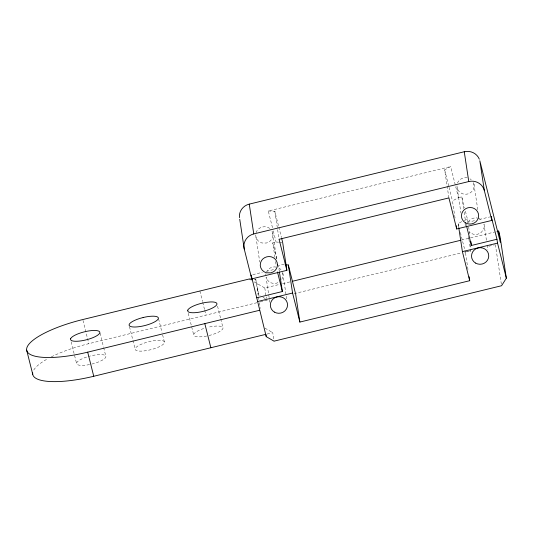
<?xml version="1.0" encoding="UTF-8"?>
<svg xmlns="http://www.w3.org/2000/svg" width="533" height="533" viewBox="0 0 533 533"><rect width="100%" height="100%" fill="white"/><g stroke="black" fill="none" stroke-linecap="round" stroke-linejoin="round"><path stroke-width="0.4" stroke-dasharray="2.67 2" d="M89.557 364.565A15.071 4.104 -14.1 0 1 87.299 364.958L85.14 365.232A15.071 4.104 -14.1 0 1 76.599 363.546L76.685 362.866A15.071 4.104 -14.1 0 1 87.592 356.737M206.677 336.03A15.071 4.104 -14.1 0 1 204.419 336.43L202.26 336.696A15.071 4.104 -14.1 0 1 193.719 335.017L193.805 334.331A15.071 4.104 -14.1 0 1 204.712 328.201M281.77 279.432L282.683 277.446A8.615 8.288 -8.6 0 0 281.984 271.144M448.906 197.91L444.655 169.847L450.665 166.576L458.467 197.636L452.457 200.914L455.129 218.55M458.64 226.798L458.153 223.594L463.497 220.682M468.001 269.478L465.456 252.642L468.121 251.183M272.496 227.731L268.292 211.001L450.665 166.576M274.961 257.486L272.749 242.881L276.094 242.069L278.546 242.149M458.467 197.636L461.818 196.824L464.563 207.77M464.163 220.316L467.514 219.503L465.349 210.895M252.755 274.675L262.329 272.343M266.313 271.37L273.489 269.625M467.341 222.401L475.309 220.455M479.3 219.483L489.667 216.958M254.168 281.87L264.794 288.007L279.352 284.455M282.59 283.669L289.872 281.897M461.398 240.11L494.571 232.028M51.375 356.844A60.289 16.416 -14.1 0 1 88.811 343.672L256.866 302.731M260.104 301.945L267.379 300.166M294.056 293.67L461.411 252.902M464.649 252.109L467.075 251.523M467.881 251.323L471.112 250.537M488.901 246.199L494.557 244.827M267.126 334.031L272.756 332.665L274.042 341.16M268.292 211.001L274.828 211.221L278.632 226.352M279.365 242.175L281.817 242.255M284.242 264.828L281.79 264.748L278.446 265.561L279.305 271.237M254.121 279.165L255.753 279.225L257.006 283.503L258.712 294.796L260.131 295.615M276.121 267.106L274.648 266.9A8.615 8.288 -8.6 0 0 267.086 270.944M249.217 279.006L251.336 280.231M262.962 297.254L266.5 299.299M264.968 328.161L272.756 332.665M208.976 335.524A15.071 4.104 -14.1 0 0 223.001 327.882L222.721 327.289A15.071 4.104 -14.1 0 0 216.465 326.056L214.459 326.196A15.071 4.104 -14.1 0 0 207.743 327.375M164.437 342.146L164.164 341.553A15.071 4.104 -14.1 0 0 149.18 341.64L146.901 342.246A15.071 4.104 -14.1 0 0 135.155 348.948A15.071 4.104 -14.1 0 0 145.862 350.694L148.121 350.301A15.071 4.104 -14.1 0 0 164.437 342.146L162.219 333.305M91.856 364.059A15.071 4.104 -14.1 0 0 105.88 356.417L105.601 355.824A15.071 4.104 -14.1 0 0 99.345 354.585L97.332 354.731A15.071 4.104 -14.1 0 0 88.338 356.517M465.742 222.787L466.335 225.133M464.976 223.54L465.582 225.965M468.221 236.452L469.033 239.683M470.246 244.527L471.465 249.364M444.655 169.847L448.859 186.577M449.059 187.369L452.457 200.914M458.153 223.594L458.966 226.818M460.385 232.468L465.456 252.642M278.832 227.151L281.431 237.505M273.296 230.916L276.094 242.069M272.749 242.881L276.874 259.305M257.199 288.773L258.712 294.796M217.551 306.182L220.575 318.234M220.782 319.04L223.001 327.882M199.875 291.025L202.5 301.471M202.707 302.278L204.519 309.513M204.725 310.313L205.931 315.136M188.269 313.311L193.719 335.017M158.581 318.841L162.019 332.505M129.506 326.776L132.737 339.634M132.937 340.44L135.162 349.282M100.024 333.105L103.455 346.77M103.655 347.576L105.88 356.417M82.961 320.36L88.811 343.672M71.149 341.846L76.599 363.546M495.37 244.627L501.34 284.082M486.429 240.243L483.991 224.133A8.615 8.288 -8.6 0 1 483.877 228.424L481.559 232.115L479.74 233.407A8.615 8.288 -8.6 0 1 469.393 231.962M487.162 245.08L487.888 249.91M473.897 183.945L477.921 210.528M467.514 219.503L468.001 222.747M468.614 226.805L469.846 234.92M468.967 239.49L470.306 248.358M470.432 249.158L471.039 253.188M457.161 188.022L460.945 212.993M274.828 211.221L279.079 239.284M282.796 273.156L286.694 298.933M272.696 232.961L276.72 259.544M275.574 261.543L276.187 265.601M269.838 302.198L266.06 277.227A8.615 8.288 -8.6 0 0 278.539 282.43M264.794 288.007L266.014 296.068M266.134 296.881L266.38 298.493M255.967 237.038L259.744 262.009M255.753 279.225L258.312 296.148M258.438 296.968L258.811 299.426M259.305 302.704L260.177 308.44M461.818 196.824L463.657 208.996M464.15 212.241L465.496 221.162M473.417 182.579A8.615 8.288 -8.6 0 1 467.548 194.025L465.316 194.279A8.615 8.288 -8.6 0 1 456.928 185.87M457.521 183.046A8.615 8.288 -8.6 0 1 458.187 181.74L459.599 180.041A8.615 8.288 -8.6 0 1 467.234 177.835M470.019 178.861A8.615 8.288 -8.6 0 1 471.225 179.708M255.727 234.886A8.615 8.288 -8.6 0 0 261.896 242.981L266.353 243.035L268.445 242.235A8.615 8.288 -8.6 0 0 272.59 237.252L272.936 235.113A8.615 8.288 -8.6 0 0 270.571 229.217M256.08 232.748A8.615 8.288 -8.6 0 1 256.986 230.756C259.038 227.578 263.122 226.059 266.767 227.018A8.615 8.288 -8.6 0 1 270.031 228.724M265.827 275.075A8.615 8.288 -8.6 0 1 265.994 273.636M278.919 268.066A8.615 8.288 -8.6 0 1 281.604 270.531M468.28 221.935A8.615 8.288 -8.6 0 1 473.604 218.137L475.836 217.884A8.615 8.288 -8.6 0 1 477.328 218.03M478.054 218.197A8.615 8.288 -8.6 0 1 481.859 220.389M33.759 370.035A60.289 16.416 -14.1 0 1 48.13 358.536"/><path stroke-width="0.8" d="M496.996 231.435L498.615 231.042L500.127 237.072L506.35 278.173L501.593 285.728L274.042 341.16L266.253 336.663L251.163 275.061L251.743 278.906L286.881 270.344L282.637 242.282L281.631 238.304M239.444 217.644A12.919 12.426 -8.6 0 1 249.251 204.126L464.256 151.752A12.919 12.426 -8.6 0 1 479.327 159.2M251.743 278.906L244.247 249.051A12.919 12.426 -8.6 0 1 253.768 233.934L468.767 181.553A12.919 12.426 -8.6 0 1 484.344 190.554L491.839 220.415L456.708 228.97L448.906 197.91L279.079 239.284L286.881 270.344M292.297 281.304L460.585 240.303M256.859 297.74L282.377 291.524L279.425 272.05M466.528 225.912L471.439 245.466L496.956 239.25L491.259 216.571L491.839 220.415M257.439 301.585L292.577 293.023L288.333 264.961L285.881 264.881M292.577 293.023L299.872 322.072L469.7 280.704L462.404 251.649L497.536 243.095L496.956 239.25M32.72 374.239L26.663 350.121A60.289 16.416 -14.1 0 0 87.692 352.16L259.618 310.273M32.706 372.913A60.289 16.416 -14.1 0 0 93.748 376.271L265.521 334.424M252.482 279.112L249.217 279.006L82.755 319.553A60.289 16.416 -14.1 0 0 26.663 350.121M497.536 243.095L506.35 278.173M288.333 264.961L295.628 294.016L299.872 322.072M277.466 271.977L282.377 291.524M204.812 323.624L210.868 347.743M87.692 352.16L93.748 376.271M498.615 231.042L500.327 242.335L479.833 160.746L484.344 190.554M464.256 151.752L468.767 181.553M470.826 241.409L471.439 245.466M469.093 276.694L469.7 280.704M458.76 227.598L462.404 251.649M456.221 225.765L456.708 228.97M249.251 204.126L253.768 233.934M265.9 334.344L266.253 336.663M239.737 219.243L244.247 249.051M70.623 338.755L70.543 339.434A15.071 4.104 -14.1 0 0 79.084 341.12L81.243 340.847A15.071 4.104 -14.1 0 0 99.824 332.299L99.544 331.706A15.071 4.104 -14.1 0 0 93.288 330.473L91.276 330.62A15.071 4.104 -14.1 0 0 70.623 338.755M187.749 310.219L187.936 311.492L188.569 311.985A15.071 4.104 -14.1 0 0 196.204 312.585L198.363 312.311A15.071 4.104 -14.1 0 0 216.944 303.77L216.665 303.177A15.071 4.104 -14.1 0 0 210.408 301.945L206.238 302.358A15.071 4.104 -14.1 0 0 187.749 310.219M277.446 264.921L277.1 267.06A8.615 8.288 -8.6 0 1 272.963 272.043L270.864 272.843L266.407 272.789A8.615 8.288 -8.6 0 1 261.503 260.564C263.549 257.386 267.633 255.867 271.277 256.826A8.615 8.288 -8.6 0 1 277.446 264.921M143.124 317.528L140.845 318.134A15.071 4.104 -14.1 0 0 129.099 324.837A15.071 4.104 -14.1 0 0 139.806 326.576L142.058 326.183A15.071 4.104 -14.1 0 0 158.381 318.034L158.108 317.441A15.071 4.104 -14.1 0 0 143.124 317.528M465.556 222.914A8.615 8.288 -8.6 0 0 478.647 215.905A8.615 8.288 -8.6 0 0 465.929 208.556A8.615 8.288 -8.6 0 0 465.556 222.914M274.448 312.118A8.615 8.288 -8.6 0 0 287.54 305.109A8.615 8.288 -8.6 0 0 274.828 297.76A8.615 8.288 -8.6 0 0 274.448 312.118M475.649 263.109A8.615 8.288 -8.6 0 0 488.741 256.093A8.615 8.288 -8.6 0 0 476.016 248.744A8.615 8.288 -8.6 0 0 475.649 263.109"/></g></svg>
